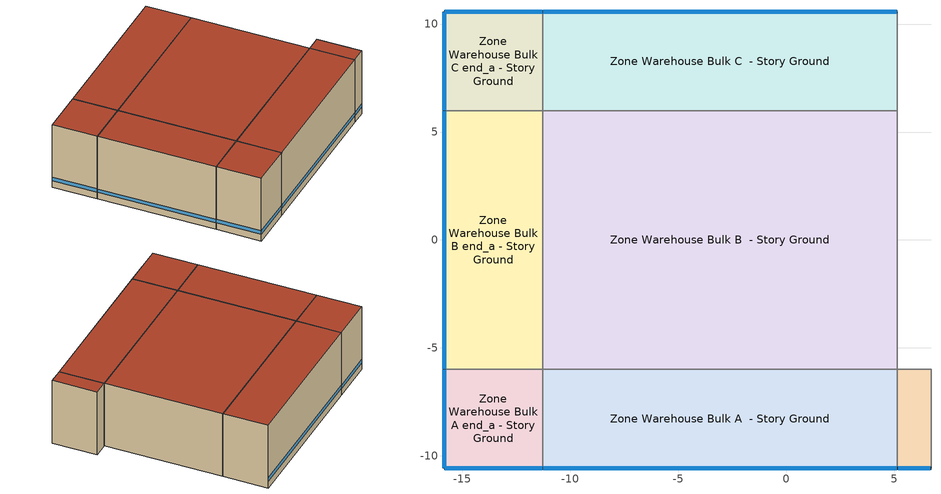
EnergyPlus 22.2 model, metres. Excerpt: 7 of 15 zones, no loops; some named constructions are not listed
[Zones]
Zone Warehouse Bulk A  - Story Ground
 floor ground (Foundation F 126 Perim 1642 Area 7508): -11.27,-10.56 -11.27,-5.99 5.16,-5.99 5.16,-10.56 z0
 wall outside (Typical Insulated Exterior Mass Wall R-14.08): -11.27,-10.56 5.16,-10.56 z0:7.01
 wall to Zone Warehouse Bulk A end_a - Story Ground (Typical Interior Wall): -11.27,-5.99 -11.27,-10.56 z0:7.01
 wall to Zone Warehouse Bulk B  - Story Ground (Typical Interior Wall): 5.16,-5.99 -11.27,-5.99 z0:7.01
 wall to Zone Warehouse Office A  - Story Ground (Typical Interior Wall): 5.16,-10.56 5.16,-5.99 z0:7.01
 window (U 0.42 SHGC 0.45 Dbl Ref-D Clr 6mm/13mm Arg): -11.24,-10.56 5.13,-10.56 z0.76:1.11
 roof outside (Typical Insulated Metal Building Roof R-13.89): 5.16,-10.56 5.16,-5.99 -11.27,-5.99 -11.27,-10.56 z7.01
Zone Warehouse Bulk A end_a - Story Ground
 floor ground (Foundation F 126 Perim 914 Area 209): -15.84,-10.56 -15.84,-5.99 -11.27,-5.99 -11.27,-10.56 z0
 wall outside (Typical Insulated Exterior Mass Wall R-14.08): -15.84,-5.99 -15.84,-10.56 -11.27,-10.56 z0:7.01
 wall to Zone Warehouse Bulk B end_a - Story Ground (Typical Interior Wall): -11.27,-5.99 -15.84,-5.99 z0:7.01
 window (U 0.42 SHGC 0.45 Dbl Ref-D Clr 6mm/13mm Arg): -15.84,-6.01 -15.84,-10.53 / -15.81,-10.56 -11.29,-10.56 z0.76:1.12
 roof outside (Typical Insulated Metal Building Roof R-13.89): -11.27,-10.56 -11.27,-5.99 -15.84,-5.99 -15.84,-10.56 z7.01
Zone Warehouse Bulk B  - Story Ground
 floor ground (Foundation F 126 Perim 0 Area 19663): -11.27,-5.99 -11.27,5.99 5.16,5.99 5.16,-5.99 z0
 wall to Zone Warehouse Bulk B end_a - Story Ground (Typical Interior Wall): -11.27,5.99 -11.27,-5.99 z0:7.01
 wall to Zone Warehouse Bulk C  - Story Ground (Typical Interior Wall): 5.16,5.99 -11.27,5.99 z0:7.01
 wall to Zone Warehouse Office B  - Story Ground (Typical Interior Wall): 5.16,-5.99 5.16,5.99 z0:7.01
 roof outside (Typical Insulated Metal Building Roof R-13.89): 5.16,-5.99 5.16,5.99 -11.27,5.99 -11.27,-5.99 z7.01
Zone Warehouse Bulk B end_a - Story Ground
 floor ground (Foundation F 126 Perim 1197 Area 5474): -15.84,-5.99 -15.84,5.99 -11.27,5.99 -11.27,-5.99 z0
 wall outside (Typical Insulated Exterior Mass Wall R-14.08): -15.84,5.99 -15.84,-5.99 z0:7.01
 wall to Zone Warehouse Bulk C end_a - Story Ground (Typical Interior Wall): -11.27,5.99 -15.84,5.99 z0:7.01
 window (U 0.42 SHGC 0.45 Dbl Ref-D Clr 6mm/13mm Arg): -15.84,5.96 -15.84,-5.96 z0.76:1.11
 roof outside (Typical Insulated Metal Building Roof R-13.89): -11.27,-5.99 -11.27,5.99 -15.84,5.99 -15.84,-5.99 z7.01
Zone Warehouse Bulk C  - Story Ground
 floor ground (Foundation F 126 Perim 1642 Area 7508): -11.27,5.99 -11.27,10.56 5.16,10.56 5.16,5.99 z0
 wall outside (Typical Insulated Exterior Mass Wall R-14.08): 5.16,10.56 -11.27,10.56 z0:7.01
 wall to Zone Warehouse Bulk C end_a - Story Ground (Typical Interior Wall): -11.27,10.56 -11.27,5.99 z0:7.01
 wall to Zone Warehouse Office C  - Story Ground (Typical Interior Wall): 5.16,5.99 5.16,10.56 z0:7.01
 window (U 0.42 SHGC 0.45 Dbl Ref-D Clr 6mm/13mm Arg): 5.13,10.56 -11.24,10.56 z0.76:1.11
 roof outside (Typical Insulated Metal Building Roof R-13.89): 5.16,5.99 5.16,10.56 -11.27,10.56 -11.27,5.99 z7.01
Zone Warehouse Bulk C end_a - Story Ground
 floor ground (Foundation F 126 Perim 914 Area 209): -15.84,5.99 -15.84,10.56 -11.27,10.56 -11.27,5.99 z0
 wall outside (Typical Insulated Exterior Mass Wall R-14.08): -11.27,10.56 -15.84,10.56 -15.84,5.99 z0:7.01
 window (U 0.42 SHGC 0.45 Dbl Ref-D Clr 6mm/13mm Arg): -15.84,10.53 -15.84,6.01 / -11.29,10.56 -15.81,10.56 z0.76:1.12
 roof outside (Typical Insulated Metal Building Roof R-13.89): -11.27,5.99 -11.27,10.56 -15.84,10.56 -15.84,5.99 z7.01
Zone Warehouse Office A  - Story Ground
 floor ground (Foundation F 126 Perim 155 Area 71): 5.16,-10.56 5.16,-5.99 6.71,-5.99 6.71,-10.56 z0
 wall outside (Typical Insulated Exterior Mass Wall R-14.08): 5.16,-10.56 6.71,-10.56 z0:7.01
 wall to Zone Warehouse Office B  - Story Ground (Typical Interior Wall): 6.71,-5.99 5.16,-5.99 z0:7.01
 wall to Zone Warehouse Fine A  - Story Ground (Typical Interior Wall): 6.71,-10.56 6.71,-5.99 z0:7.01
 window (U 0.42 SHGC 0.45 Dbl Ref-D Clr 6mm/13mm Arg): 5.18,-10.56 6.68,-10.56 z0.76:1.12
 roof outside (Typical Insulated Metal Building Roof R-13.89): 6.71,-10.56 6.71,-5.99 5.16,-5.99 5.16,-10.56 z7.01
[Schedule:Day:Interval]
Warehouse Bulk Storage Heating Setpoint Schedule Default; autogen Warehouse Bulk Storage Heating Setpoint Schedule 0_day_sch; autogen Warehouse Bulk Storage Heating Setpoint Schedule 1_day_sch: Average, 24:00, 10
Warehouse Bulk Storage Heating Setpoint Schedule Summer Design Day; Warehouse Bulk Storage Heating Setpoint Schedule Winter Design Day: No, 24:00, 10
Warehouse ClgSetp BulkStorage Default: Average, 24:00, 50
Warehouse ClgSetp BulkStorage Summer Design Day; Warehouse ClgSetp BulkStorage Winter Design Day: No, 24:00, 50
Warehouse BLDG_OCC_SCH Default: Average, 24:00, 0
Warehouse BLDG_OCC_SCH WntrDsn|SmrDsn|Sat|Wkdy Day; autogen Schedule Rule 21 1_day_sch: Average, 05:30, 0, 05:40, 0.0183333, 05:50, 0.0366667, 06:00, 0.055, 06:10, 0.0733333, 06:20, 0.0916667, 06:30, 0.11, 06:40, 0.126667, 06:50, 0.143333, 07:00, 0.16, 07:10, 0.176667, 07:20, 0.193333, 07:30, 0.21, 07:40, 0.341667, 07:50, 0.473333, 08:00, 0.605, 08:09, 0.736667, 08:19, 0.868333, 08:29, 1, 08:30, 1, 11:30, 1, 11:39, 0.921667, 11:49, 0.843333, 11:59, 0.765, 12:09, 0.686667, 12:19, 0.608333, 12:29, 0.53, 12:30, 0.53, 12:39, 0.608333, 12:49, 0.686667, 12:59, 0.765, 13:09, 0.843333, 13:19, 0.921667, 13:29, 1, 13:30, 1, 16:30, 1, 16:40, 0.886667, 16:50, 0.773333, 17:00, 0.66, 17:10, 0.546667, 17:20, 0.433333, 17:30, 0.32, 17:40, 0.266667, 17:50, 0.213333, 18:00, 0.16, 18:10, 0.106667, 18:20, 0.0533333, 18:30, 0, 24:00, 0
Warehouse BLDG_OCC_SCH Summer Design Day; Warehouse BLDG_OCC_SCH Winter Design Day: No, 06:00, 0, 07:00, 0.11, 08:00, 0.21, 12:00, 1, 13:00, 0.53, 17:00, 1, 18:00, 0.32, 24:00, 0
Warehouse Office Activity Schedule Default; autogen Warehouse Office Activity Schedule 0_day_sch; autogen Warehouse Office Activity Schedule 1_day_sch: Average, 24:00, 131.85
Warehouse Office Activity Schedule Summer Design Day; Warehouse Office Activity Schedule Winter Design Day: No, 24:00, 131.85
Work Efficiency Schedule Default: No, 24:00, 0
Schedule Day 82; Schedule Day 83; Schedule Day 84: No, 01:00, 0, 02:00, 0, 03:00, 0, 04:00, 0, 05:00, 0, 06:00, 0, 07:00, 0, 08:00, 0, 09:00, 0, 10:00, 0, 11:00, 0, 12:00, 0, 13:00, 0, 14:00, 0, 15:00, 0, 16:00, 0, 17:00, 0, 18:00, 0, 19:00, 0, 20:00, 0, 21:00, 0, 22:00, 0, 23:00, 0, 24:00, 0
Clothing Schedule Default Winter Clothes: No, 24:00, 1
Air Velocity Schedule Default: No, 24:00, 0.2
Schedule Day 51: No, 01:00, 0, 02:00, 0, 03:00, 0, 04:00, 0, 05:00, 0, 06:00, 0, 07:00, 0.387742, 08:00, 0.727016, 09:00, 0.969355, 10:00, 0.969355, 11:00, 0.969355, 12:00, 0.939305, 13:00, 0.941244, 14:00, 0.969355, 15:00, 0.969355, 16:00, 0.969355, 17:00, 0.727016, 18:00, 0.370064, 19:00, 0.25545, 20:00, 0.25545, 21:00, 0.25545, 22:00, 0.25545, 23:00, 0.25545, 24:00, 0.25545
[Schedule:Week:Daily]
Warehouse Bulk Storage Heating Setpoint Schedule Week Rule - Jan1-Feb25: Warehouse Bulk Storage Heating Setpoint Schedule Default, autogen Warehouse Bulk Storage Heating Setpoint Schedule 0_day_sch, Warehouse Bulk Storage Heating Setpoint Schedule Default, Warehouse Bulk Storage Heating Setpoint Schedule Default, autogen Warehouse Bulk Storage Heating Setpoint Schedule 1_day_sch, Warehouse Bulk Storage Heating Setpoint Schedule Default, Warehouse Bulk Storage Heating Setpoint Schedule Default, Warehouse Bulk Storage Heating Setpoint Schedule Default, Warehouse Bulk Storage Heating Setpoint Schedule Summer Design Day, Warehouse Bulk Storage Heating Setpoint Schedule Winter Design Day, Warehouse Bulk Storage Heating Setpoint Schedule Default, Warehouse Bulk Storage Heating Setpoint Schedule Default
Warehouse Bulk Storage Heating Setpoint Schedule Week Rule - Feb26-Mar4: Warehouse Bulk Storage Heating Setpoint Schedule Default, autogen Warehouse Bulk Storage Heating Setpoint Schedule 0_day_sch, Warehouse Bulk Storage Heating Setpoint Schedule Default, autogen Warehouse Bulk Storage Heating Setpoint Schedule 1_day_sch, Warehouse Bulk Storage Heating Setpoint Schedule Default, Warehouse Bulk Storage Heating Setpoint Schedule Default, Warehouse Bulk Storage Heating Setpoint Schedule Default, Warehouse Bulk Storage Heating Setpoint Schedule Default, Warehouse Bulk Storage Heating Setpoint Schedule Summer Design Day, Warehouse Bulk Storage Heating Setpoint Schedule Winter Design Day, Warehouse Bulk Storage Heating Setpoint Schedule Default, Warehouse Bulk Storage Heating Setpoint Schedule Default
Warehouse Bulk Storage Heating Setpoint Schedule Week Rule - Mar5-Dec31: autogen Warehouse Bulk Storage Heating Setpoint Schedule 0_day_sch, Warehouse Bulk Storage Heating Setpoint Schedule Default, Warehouse Bulk Storage Heating Setpoint Schedule Default, autogen Warehouse Bulk Storage Heating Setpoint Schedule 1_day_sch, Warehouse Bulk Storage Heating Setpoint Schedule Default, Warehouse Bulk Storage Heating Setpoint Schedule Default, Warehouse Bulk Storage Heating Setpoint Schedule Default, Warehouse Bulk Storage Heating Setpoint Schedule Default, Warehouse Bulk Storage Heating Setpoint Schedule Summer Design Day, Warehouse Bulk Storage Heating Setpoint Schedule Winter Design Day, Warehouse Bulk Storage Heating Setpoint Schedule Default, Warehouse Bulk Storage Heating Setpoint Schedule Default
Warehouse ClgSetp BulkStorage Week Rule - Jan1-Dec31: Warehouse ClgSetp BulkStorage Default, Warehouse ClgSetp BulkStorage Default, Warehouse ClgSetp BulkStorage Default, Warehouse ClgSetp BulkStorage Default, Warehouse ClgSetp BulkStorage Default, Warehouse ClgSetp BulkStorage Default, Warehouse ClgSetp BulkStorage Default, Warehouse ClgSetp BulkStorage Default, Warehouse ClgSetp BulkStorage Summer Design Day, Warehouse ClgSetp BulkStorage Winter Design Day, Warehouse ClgSetp BulkStorage Default, Warehouse ClgSetp BulkStorage Default
